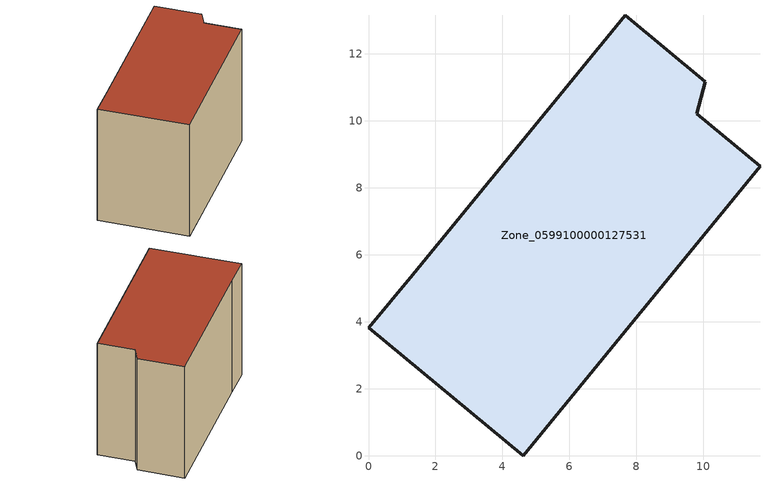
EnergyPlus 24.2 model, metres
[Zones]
Zone_0599100000127531
 floor ground (C_G): 1.32,5.4 7.67,13.14 10.06,11.16 9.8,10.2 11.69,8.63 4.61,0 0,3.81 z0
 wall outside (C_F): 4.61,0 11.69,8.63 9.8,10.2 10.06,11.16 7.67,13.14 1.32,5.4 0,3.81 4.61,0 z0:8.28
 roof outside (C_R): 7.67,13.14 1.32,5.4 0,3.81 4.61,0 11.69,8.63 9.8,10.2 10.06,11.16 z8.28
[BUILDING]
Pand.0599100000127531: North Axis=0; Terrain=City; Loads Convergence Tolerance Value=0.04; Temperature Convergence Tolerance Value=0.4; Solar Distribution=FullExterior; Maximum Number of Warmup Days=25; Minimum Number of Warmup Days=1
[Site:Location]
Rotterdam.The.Hague.AP_ZH_NLD Design_Conditions: Latitude=51.96; Longitude=4.45; Time Zone=1; Elevation=-4.5
[SITE:GROUNDTEMPERATURE:BUILDINGSURFACE]
18, 18, 18, 18, 18, 18, 18, 18, 18, 18, 18, 18
[MATERIAL] Thermal Absorptance=0.9; Solar Absorptance=0.7; Visible Absorptance=0.7
Name | Roughness | Thickness | Conductivity | Density | Specific Heat
G.TI.1946-1964 | MediumSmooth | 0.15 | 1 | 540 | 1210
F.TI.1946-1964 | Rough | 0.3 | 0.857143 | 1920 | 840
R.TI.1946-1964 | MediumRough | 0.2 | 0.277778 | 1500 | 1000
[CONSTRUCTION]
C_G: G.TI.1946-1964
C_F: F.TI.1946-1964
C_R: R.TI.1946-1964
[ZONE]
Zone_0599100000127531: Type=1; Multiplier=1; Ceiling Height=Autocalculate; Volume=Autocalculate; Floor Area=autocalculate; Part of Total Floor Area=Yes
[ZONEINFILTRATION:DESIGNFLOWRATE]
Infil_Zone_0599100000127531: Zone or ZoneList or Space or SpaceList=Zone_0599100000127531; Schedule=AlwaysOn; Design Flow Rate Calculation Method=Flow/Area; Flow Rate per Floor Area=0.003; Constant Term Coefficient=1; Temperature Term Coefficient=0; Velocity Term Coefficient=0; Velocity Squared Term Coefficient=0
[HVACTEMPLATE:ZONE:IDEALLOADSAIRSYSTEM]
Zone_0599100000127531: Maximum Heating Supply Air Temperature=50; Minimum Cooling Supply Air Temperature=13; Maximum Heating Supply Air Humidity Ratio=0.0156; Minimum Cooling Supply Air Humidity Ratio=0.0077; Heating Limit=NoLimit; Cooling Limit=NoLimit; Dehumidification Control Type=ConstantSensibleHeatRatio; Cooling Sensible Heat Ratio=0.7; Dehumidification Setpoint=60; Humidification Control Type=None; Humidification Setpoint=30; Outdoor Air Method=None; Outdoor Air Flow Rate per Person=0.00944; Outdoor Air Flow Rate per Zone Floor Area=0; Outdoor Air Flow Rate per Zone=0; Demand Controlled Ventilation Type=None; Outdoor Air Economizer Type=NoEconomizer; Heat Recovery Type=None; Sensible Heat Recovery Effectiveness=0.7; Latent Heat Recovery Effectiveness=0.65
[ZONECONTROL:THERMOSTAT]
ThermostatControl_Zone_0599100000127531: Zone or ZoneList=Zone_0599100000127531; Control Type Schedule=DualSetpointControlType; Control 1=Thermostat_Zone_0599100000127531; Temperature Difference Between Cutout And Setpoint=0
[THERMOSTATSETPOINT:DUALSETPOINT]
Thermostat_Zone_0599100000127531: Heating Setpoint Temperature Schedule=HeatingSetpoint_Zone_0599100000127531; Cooling Setpoint Temperature Schedule=CoolingSetpoint_Zone_0599100000127531
[SCHEDULE:COMPACT]
HeatingSetpoint_Zone_0599100000127531: Through: 12/31, For: AllDays, Until: 24:00, 21
CoolingSetpoint_Zone_0599100000127531: Through: 12/31, For: AllDays, Until: 24:00, 24
DualSetpointControlType: Through: 12/31, For: AllDays, Until: 24:00, 4
AlwaysOn: Through: 12/31, For: AllDays, Until: 24:00, 1
